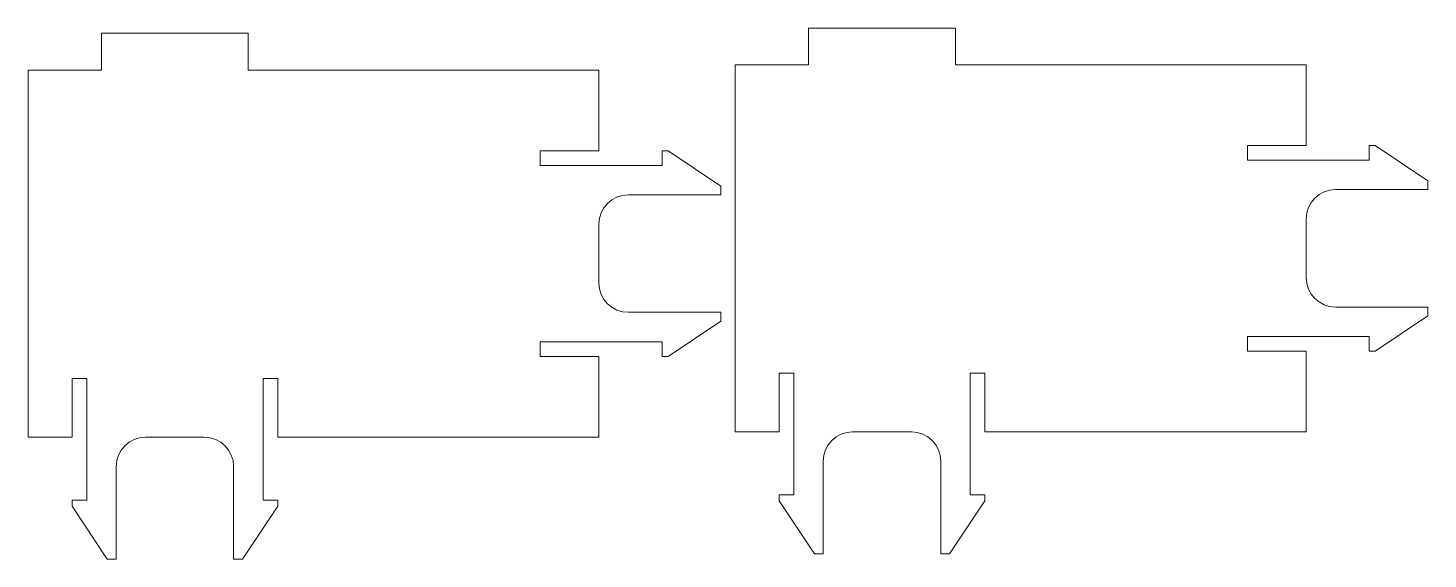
# Model space of a CAD drawing. Header units: inches. Extents: x 0 to 4.77, y -0.41 to 1.39.
import ezdxf

# ---------------------------------------------------------------- set-up
doc = ezdxf.new("R2010")
doc.units = ezdxf.units.IN
doc.header["$MEASUREMENT"] = 0

msp = doc.modelspace()

# ---------------------------------------------------------------- linework, layer by layer
at = {"color": 1, "linetype": 'Continuous', "lineweight": 5}
for p, q in [((2.6571, 1.2681), (2.6571, 1.3931)), ((2.6571, 1.3931), (3.1571, 1.3931)), ((3.1571, 1.2681), (3.1571, 1.3931)), ((0.25, 1.25), (0.25, 1.375)), ((0.25, 1.375), (0.75, 1.375)), ((0.75, 1.25), (0.75, 1.375)), ((0, 0), (0, 1.25)), ((0, 1.25), (0.25, 1.25)), ((0.75, 1.25), (1.9437, 1.25)), ((1.9437, 0.975), (1.9437, 1.25)), ((2.4071, 0.0181), (2.4071, 1.2681)), ((2.4071, 1.2681), (2.6571, 1.2681)), ((3.1571, 1.2681), (4.3508, 1.2681)), ((4.3508, 0.9931), (4.3508, 1.2681)), ((1.9437, 0.975), (1.7437, 0.975)), ((1.7437, 0.925), (1.7437, 0.975)), ((2.1587, 0.925), (2.1587, 0.975)), ((2.1587, 0.975), (2.1787, 0.975)), ((2.1787, 0.975), (2.3587, 0.855)), ((4.3508, 0.9931), (4.1508, 0.9931)), ((4.1508, 0.9431), (4.1508, 0.9931)), ((4.5658, 0.9431), (4.5658, 0.9931)), ((4.5658, 0.9931), (4.5858, 0.9931)), ((4.5858, 0.9931), (4.7658, 0.8731)), ((2.1587, 0.925), (1.7437, 0.925)), ((4.5658, 0.9431), (4.1508, 0.9431)), ((4.7658, 0.8431), (4.7658, 0.8731)), ((2.3587, 0.825), (2.0437, 0.825)), ((2.3587, 0.825), (2.3587, 0.855)), ((4.7658, 0.8431), (4.4508, 0.8431)), ((1.9437, 0.725), (1.9437, 0.525)), ((4.3508, 0.7431), (4.3508, 0.5431)), ((4.7658, 0.4431), (4.4508, 0.4431)), ((4.7658, 0.4431), (4.7658, 0.4131)), ((2.3587, 0.425), (2.0437, 0.425)), ((2.1787, 0.275), (2.3587, 0.395)), ((2.3587, 0.425), (2.3587, 0.395)), ((4.5858, 0.2931), (4.7658, 0.4131)), ((4.5658, 0.3431), (4.1508, 0.3431)), ((4.1508, 0.3431), (4.1508, 0.2931)), ((4.5658, 0.3431), (4.5658, 0.2931)), ((2.1587, 0.325), (1.7437, 0.325)), ((1.7437, 0.325), (1.7437, 0.275)), ((2.1587, 0.325), (2.1587, 0.275)), ((4.3508, 0.2931), (4.1508, 0.2931)), ((4.3508, 0.2931), (4.3508, 0.0181)), ((4.5658, 0.2931), (4.5858, 0.2931)), ((1.9437, 0.275), (1.7437, 0.275)), ((1.9437, 0.275), (1.9437, 0)), ((2.1587, 0.275), (2.1787, 0.275)), ((0.2, 0.2), (0.15, 0.2)), ((0.15, 0), (0.15, 0.2)), ((0.2, -0.215), (0.2, 0.2)), ((0.8, 0.2), (0.85, 0.2)), ((0.8, 0.2), (0.8, -0.215)), ((0.85, 0), (0.85, 0.2)), ((2.6071, 0.2181), (2.5571, 0.2181)), ((2.5571, 0.0181), (2.5571, 0.2181)), ((2.6071, -0.1969), (2.6071, 0.2181)), ((3.2071, 0.2181), (3.2571, 0.2181)), ((3.2071, 0.2181), (3.2071, -0.1969)), ((3.2571, 0.0181), (3.2571, 0.2181)), ((0, 0), (0.15, 0)), ((0.4, 0), (0.6, 0)), ((0.85, 0), (1.9437, 0)), ((2.4071, 0.0181), (2.5571, 0.0181)), ((2.8071, 0.0181), (3.0071, 0.0181)), ((3.2571, 0.0181), (4.3508, 0.0181)), ((2.7071, -0.3969), (2.7071, -0.0819)), ((3.1071, -0.3969), (3.1071, -0.0819)), ((0.3, -0.415), (0.3, -0.1)), ((0.7, -0.415), (0.7, -0.1)), ((0.15, -0.215), (0.15, -0.235)), ((0.2, -0.215), (0.15, -0.215)), ((0.15, -0.235), (0.27, -0.415)), ((0.85, -0.235), (0.73, -0.415)), ((0.8, -0.215), (0.85, -0.215)), ((0.85, -0.215), (0.85, -0.235)), ((2.5571, -0.1969), (2.5571, -0.2169)), ((2.6071, -0.1969), (2.5571, -0.1969)), ((2.5571, -0.2169), (2.6771, -0.3969)), ((3.2571, -0.2169), (3.1371, -0.3969)), ((3.2071, -0.1969), (3.2571, -0.1969)), ((3.2571, -0.1969), (3.2571, -0.2169)), ((0.3, -0.415), (0.27, -0.415)), ((0.7, -0.415), (0.73, -0.415)), ((2.7071, -0.3969), (2.6771, -0.3969)), ((3.1071, -0.3969), (3.1371, -0.3969))]:
    msp.add_line(p, q, dxfattribs=at)
for centre, start, end in [((2.0437, 0.725), 90, 180), ((4.4508, 0.7431), 90, 180), ((2.0437, 0.525), 180, 270), ((4.4508, 0.5431), 180, 270), ((0.4, -0.1), 90, 180), ((0.6, -0.1), 0, 90), ((2.8071, -0.0819), 90, 180), ((3.0071, -0.0819), 0, 90)]:
    msp.add_arc(centre, 0.1, start, end, dxfattribs=at)

doc.saveas('drawing.dxf')
